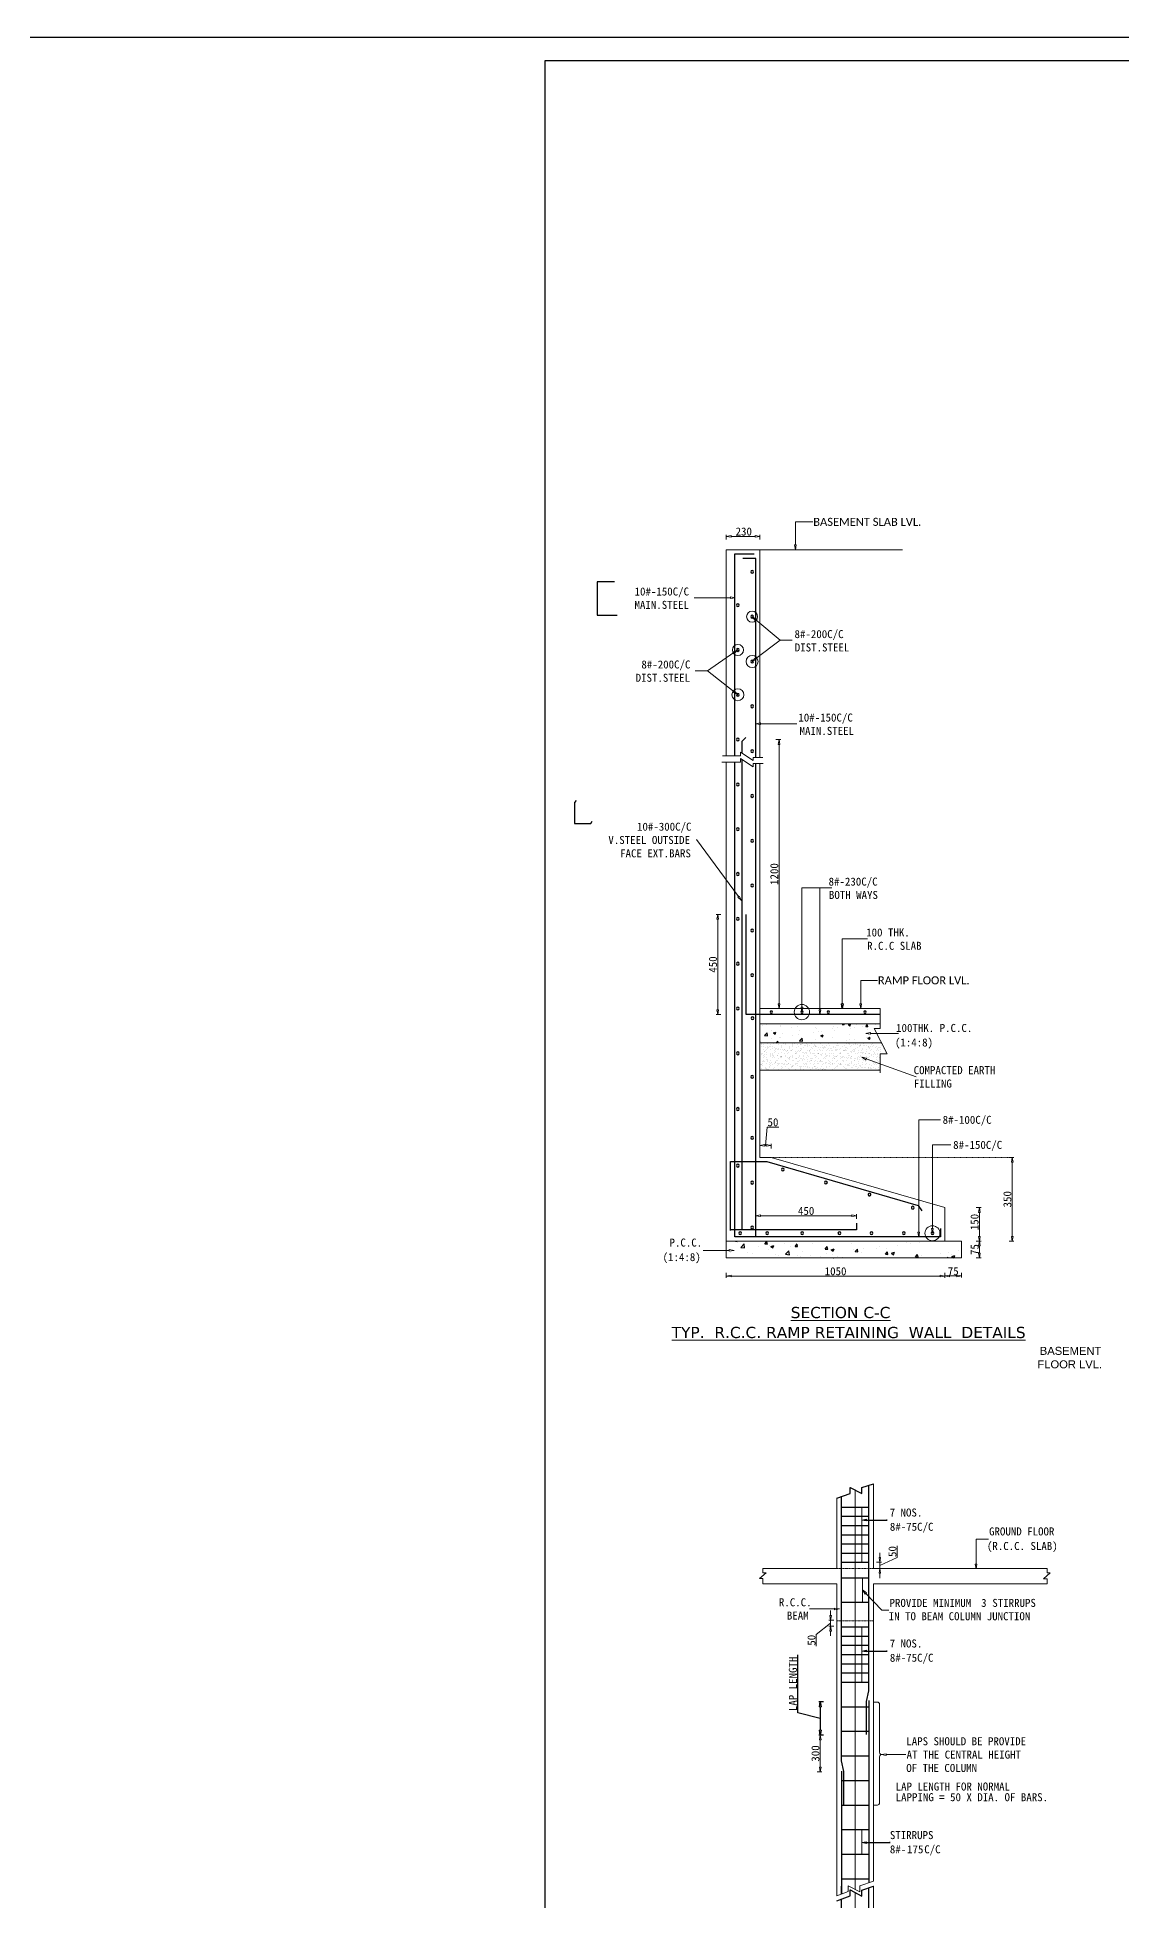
# Model space of a CAD drawing. Header units: millimetres. Extents: x 331487 to 517269, y 198509 to 399936.
# Drawn here: x 452617 to 486492, y 288659 to 346865 of the extents above; entities that cross this region are included whole.
import ezdxf

# ---------------------------------------------------------------- set-up
doc = ezdxf.new("R2010")
doc.units = ezdxf.units.MM
doc.header["$MEASUREMENT"] = 0
doc.linetypes.add('DOT2', pattern=[0.125, 0, -0.125])
doc.linetypes.add('HIDDEN', pattern=[0.375, 0.25, -0.125])
for name, color, linetype in [('COLUMN', 6, 'Continuous'), ('FOOTING', 5, 'Continuous'), ('HATCH', 251, 'Continuous'), ('STEEL', 6, 'Continuous')]:
    doc.layers.add(name, color=color, linetype=linetype)
for name, color, linetype, lineweight in [('DETAILS', 7, 'Continuous', 13), ('r.c.c', 229, 'Continuous', 13), ('STR. COLUMN', 2, 'Continuous', 13), ('STR. HATCH', 8, 'Continuous', 13), ('str.text', 65, 'Continuous', 13), ('STR.WALL', 47, 'Continuous', 13)]:
    doc.layers.add(name, color=color, linetype=linetype, lineweight=lineweight)
doc.styles.add('kartik', font='calibri.ttf')
doc.styles.add('style1', font='SimSun.ttf')
doc.styles.add('STYLE9', font='arial.ttf')
doc.styles.add('veradana', font='verdana.ttf')

# ---------------------------------------------------------------- blocks, each defined once
blk = doc.blocks.new('_ClosedBlank')
at = {"color": 0, "linetype": 'ByBlock', "lineweight": -2}
for p, q in [((-1, 0.17), (0, 0)), ((-1, 0.17), (-1, -0.17)), ((0, 0), (-1, -0.17))]:
    blk.add_line(p, q, dxfattribs=at)

msp = doc.modelspace()

# ---------------------------------------------------------------- linework, layer by layer
at = {"color": 0, "linetype": 'ByBlock', "lineweight": -2}
for p, q in [((477762, 316527), (477737, 316677)), ((477787, 316677), (477737, 316677)), ((477787, 316677), (477762, 316527))]:
    msp.add_line(p, q, dxfattribs=at)
at = {"layer": 'COLUMN'}
msp.add_line((331487, 346865), (517269, 346865), dxfattribs=at)
at = {"layer": 'DETAILS'}
for p, q in [((478742, 294865), (478860, 294865)), ((478930, 294795), (478930, 293295)), ((478930, 293155), (478930, 291718)), ((478860, 291648), (478742, 291648))]:
    msp.add_line(p, q, dxfattribs=at)
for centre, radius, start, end in [((478860, 294795), 69.8, 0, 90), ((479004, 293297), 74.4, 181.44726, 285.42866), ((479004, 293154), 74.4, 74.57134, 178.55274), ((478860, 291718), 69.8, 270, 360)]:
    msp.add_arc(centre, radius, start, end, dxfattribs=at)
at = {"layer": 'FOOTING', "linetype": 'ByBlock', "ltscale": 50}
for p, q in [((468480, 346143), (516468, 346143)), ((468480, 259671), (468480, 346143))]:
    msp.add_line(p, q, dxfattribs=at)
at = {"layer": 'HATCH', "linetype": 'Continuous'}
for p, q in [((475212, 315511), (475212, 315511)), ((475273, 316004), (475273, 316004)), ((475334, 315690), (475414, 315773)), ((475334, 315690), (475425, 315676)), ((475373, 315683), (475373, 315683)), ((475385, 316025), (475385, 316025)), ((475425, 315674), (475414, 315772)), ((475565, 315839), (475565, 315839)), ((475565, 315597), (475565, 315597)), ((475615, 315765), (475686, 315792)), ((475615, 315765), (475666, 315730)), ((475665, 315728), (475686, 315790)), ((475698, 315452), (475747, 315511)), ((475757, 315452), (475747, 315508)), ((475811, 315613), (475811, 315613)), ((475821, 315981), (475821, 315981)), ((475822, 315631), (475822, 315631)), ((475835, 316002), (475835, 316002)), ((475906, 315760), (475906, 315760)), ((476092, 316036), (476092, 316036)), ((476163, 315942), (476163, 315942)), ((476211, 315682), (476211, 315682)), ((476369, 315958), (476369, 315958)), ((476409, 315716), (476409, 315716)), ((476420, 315491), (476420, 315491)), ((476430, 315520), (476510, 315604)), ((476430, 315520), (476521, 315506)), ((476433, 315832), (476433, 315832)), ((476521, 315504), (476509, 315602)), ((476762, 316044), (476762, 316044)), ((476859, 315767), (476859, 315767)), ((476917, 315935), (476917, 315935)), ((476939, 315556), (476939, 315556)), ((476952, 315898), (476952, 315898)), ((477008, 315819), (477008, 315819)), ((477090, 315682), (477162, 315710)), ((477090, 315682), (477141, 315648)), ((477116, 315801), (477116, 315801)), ((477141, 315646), (477162, 315708)), ((477465, 315912), (477465, 315912)), ((477472, 315633), (477472, 315633)), ((477485, 315975), (477485, 315975)), ((477505, 315852), (477505, 315852)), ((477607, 315922), (477607, 315922)), ((477764, 316031), (477782, 316052)), ((477764, 316031), (477825, 316025)), ((477825, 316023), (477820, 316052)), ((477883, 315533), (477883, 315533)), ((477953, 316014), (478025, 316041)), ((477953, 316014), (478004, 315979)), ((477999, 315706), (477999, 315706)), ((477999, 315563), (477999, 315563)), ((478003, 315977), (478024, 316039)), ((478012, 316047), (478012, 316047)), ((478013, 315889), (478013, 315889)), ((478140, 315566), (478140, 315566)), ((478153, 315938), (478153, 315938)), ((478206, 316025), (478206, 316025)), ((478410, 315971), (478410, 315971)), ((478500, 315966), (478550, 316025)), ((478500, 315966), (478562, 315961)), ((478518, 315771), (478518, 315771)), ((478529, 315618), (478529, 315618)), ((478562, 315959), (478550, 316023)), ((478561, 315866), (478561, 315866)), ((478565, 315600), (478637, 315628)), ((478565, 315600), (478617, 315566)), ((478598, 315665), (478598, 315665)), ((478616, 315563), (478637, 315625)), ((478799, 316023), (478799, 316023)), ((475192, 315346), (475192, 315346)), ((475234, 315132), (475234, 315132)), ((475235, 315416), (475235, 315416)), ((475238, 315340), (475238, 315340)), ((475243, 315106), (475243, 315106)), ((475251, 315431), (475251, 315431)), ((475276, 315108), (475276, 315108)), ((475291, 314905), (475291, 314905)), ((475296, 315073), (475296, 315073)), ((475296, 314997), (475296, 314997)), ((475302, 315242), (475302, 315242)), ((475305, 315351), (475305, 315351)), ((475307, 315410), (475307, 315410)), ((475319, 315175), (475319, 315175)), ((475333, 315021), (475333, 315021)), ((475335, 315190), (475335, 315190)), ((475347, 315099), (475347, 315099)), ((475357, 315324), (475357, 315324)), ((475367, 315216), (475367, 315216)), ((475393, 315093), (475393, 315093)), ((475402, 314992), (475402, 314992)), ((475402, 314934), (475402, 314934)), ((475404, 315240), (475404, 315240)), ((475407, 315161), (475407, 315161)), ((475413, 315329), (475413, 315329)), ((475419, 314949), (475419, 314949)), ((475422, 315270), (475422, 315270)), ((475428, 315315), (475428, 315315)), ((475436, 314912), (475436, 314912)), ((475437, 315435), (475437, 315435)), ((475473, 315309), (475473, 315309)), ((475498, 315340), (475498, 315340)), ((475506, 315131), (475506, 315131)), ((475506, 315029), (475506, 315029)), ((475511, 315077), (475511, 315077)), ((475514, 315354), (475514, 315354)), ((475514, 314906), (475514, 314906)), ((475520, 315074), (475520, 315074)), ((475525, 315243), (475525, 315243)), ((475531, 315411), (475531, 315411)), ((475569, 314997), (475569, 314997)), ((475577, 315350), (475577, 315350)), ((475582, 315099), (475582, 315099)), ((475582, 315068), (475582, 315068)), ((475592, 315293), (475592, 315293)), ((475598, 315113), (475598, 315113)), ((475601, 315434), (475601, 315434)), ((475605, 315020), (475605, 315020)), ((475621, 315457), (475621, 315457)), ((475628, 315062), (475628, 315062)), ((475638, 314984), (475638, 314984)), ((475639, 315216), (475639, 315216)), ((475643, 315152), (475643, 315152)), ((475649, 315321), (475649, 315321)), ((475663, 315284), (475663, 315284)), ((475676, 315239), (475676, 315239)), ((475685, 315193), (475685, 315193)), ((475708, 314912), (475708, 314912)), ((475709, 315278), (475709, 315278)), ((475710, 315435), (475710, 315435)), ((475743, 314903), (475743, 314903)), ((475747, 315046), (475747, 315046)), ((475749, 315071), (475749, 315071)), ((475754, 315240), (475754, 315240)), ((475760, 315408), (475760, 315408)), ((475761, 315263), (475761, 315263)), ((475769, 314952), (475769, 314952)), ((475777, 315278), (475777, 315278)), ((475779, 315131), (475779, 315131)), ((475818, 315037), (475818, 315037)), ((475827, 315262), (475827, 315262)), ((475841, 314996), (475841, 314996)), ((475845, 315022), (475845, 315022)), ((475849, 315350), (475849, 315350)), ((475861, 315037), (475861, 315037)), ((475862, 314985), (475862, 314985)), ((475863, 315031), (475863, 315031)), ((475864, 315357), (475864, 315357)), ((475867, 315153), (475867, 315153)), ((475873, 315322), (475873, 315322)), ((475878, 315020), (475878, 315020)), ((475899, 315253), (475899, 315253)), ((475912, 315215), (475912, 315215)), ((475940, 315427), (475940, 315427)), ((475944, 315247), (475944, 315247)), ((475948, 315239), (475948, 315239)), ((475948, 315116), (475948, 315116)), ((475956, 315442), (475956, 315442)), ((475981, 314911), (475981, 314911)), ((475982, 315434), (475982, 315434)), ((475982, 315015), (475982, 315015)), ((475985, 315063), (475985, 315063)), ((475991, 315231), (475991, 315231)), ((475996, 315400), (475996, 315400)), ((476024, 315186), (476024, 315186)), ((476040, 315201), (476040, 315201)), ((476051, 315130), (476051, 315130)), ((476053, 315006), (476053, 315006)), ((476063, 315231), (476063, 315231)), ((476090, 314982), (476090, 314982)), ((476096, 315150), (476096, 315150)), ((476099, 315000), (476099, 315000)), ((476102, 315319), (476102, 315319)), ((476108, 314945), (476108, 314945)), ((476113, 314996), (476113, 314996)), ((476122, 315349), (476122, 315349)), ((476124, 314960), (476124, 314960)), ((476127, 315281), (476127, 315281)), ((476134, 315222), (476134, 315222)), ((476144, 315447), (476144, 315447)), ((476150, 315019), (476150, 315019)), ((476180, 315216), (476180, 315216)), ((476184, 315215), (476184, 315215)), ((476203, 315350), (476203, 315350)), ((476203, 314895), (476203, 314895)), ((476209, 315064), (476209, 315064)), ((476211, 315040), (476211, 315040)), ((476214, 315232), (476214, 315232)), ((476215, 315438), (476215, 315438)), ((476218, 314984), (476218, 314984)), ((476219, 315365), (476219, 315365)), ((476220, 315401), (476220, 315401)), ((476221, 315238), (476221, 315238)), ((476253, 314911), (476253, 314911)), ((476255, 315434), (476255, 315434)), ((476260, 315432), (476260, 315432)), ((476287, 315109), (476287, 315109)), ((476289, 314975), (476289, 314975)), ((476298, 315200), (476298, 315200)), ((476303, 315124), (476303, 315124)), ((476306, 315445), (476306, 315445)), ((476324, 315130), (476324, 315130)), ((476327, 314973), (476327, 314973)), ((476332, 315142), (476332, 315142)), ((476334, 314969), (476334, 314969)), ((476338, 315311), (476338, 315311)), ((476370, 315191), (476370, 315191)), ((476379, 315416), (476379, 315416)), ((476386, 314995), (476386, 314995)), ((476390, 315204), (476390, 315204)), ((476394, 315349), (476394, 315349)), ((476415, 315185), (476415, 315185)), ((476423, 315019), (476423, 315019)), ((476438, 315061), (476438, 315061)), ((476443, 315230), (476443, 315230)), ((476449, 315398), (476449, 315398)), ((476450, 315407), (476450, 315407)), ((476453, 314953), (476453, 314953)), ((476456, 315214), (476456, 315214)), ((476466, 315274), (476466, 315274)), ((476474, 314963), (476474, 314963)), ((476482, 315288), (476482, 315288)), ((476493, 315238), (476493, 315238)), ((476496, 315401), (476496, 315401)), ((476524, 314944), (476524, 314944)), ((476525, 314910), (476525, 314910)), ((476527, 315433), (476527, 315433)), ((476534, 315169), (476534, 315169)), ((476550, 315032), (476550, 315032)), ((476551, 314974), (476551, 314974)), ((476556, 315143), (476556, 315143)), ((476562, 315312), (476562, 315312)), ((476566, 315047), (476566, 315047)), ((476569, 315368), (476569, 315368)), ((476570, 314938), (476570, 314938)), ((476596, 315129), (476596, 315129)), ((476605, 315160), (476605, 315160)), ((476614, 315385), (476614, 315385)), ((476645, 315438), (476645, 315438)), ((476650, 315154), (476650, 315154)), ((476653, 315127), (476653, 315127)), ((476658, 314995), (476658, 314995)), ((476667, 315348), (476667, 315348)), ((476674, 315053), (476674, 315053)), ((476680, 315221), (476680, 315221)), ((476685, 315390), (476685, 315390)), ((476686, 315376), (476686, 315376)), ((476689, 314922), (476689, 314922)), ((476695, 315018), (476695, 315018)), ((476729, 315214), (476729, 315214)), ((476729, 315197), (476729, 315197)), ((476731, 315370), (476731, 315370)), ((476745, 315212), (476745, 315212)), ((476760, 314913), (476760, 314913)), ((476766, 315237), (476766, 315237)), ((476769, 315138), (476769, 315138)), ((476779, 314972), (476779, 314972)), ((476785, 315140), (476785, 315140)), ((476790, 315309), (476790, 315309)), ((476798, 314910), (476798, 314910)), ((476799, 315433), (476799, 315433)), ((476805, 314907), (476805, 314907)), ((476813, 314956), (476813, 314956)), ((476829, 314970), (476829, 314970)), ((476832, 315291), (476832, 315291)), ((476840, 315129), (476840, 315129)), ((476850, 315354), (476850, 315354)), ((476868, 315129), (476868, 315129)), ((476886, 315123), (476886, 315123)), ((476898, 315054), (476898, 315054)), ((476903, 315222), (476903, 315222)), ((476908, 315361), (476908, 315361)), ((476909, 315391), (476909, 315391)), ((476916, 315050), (476916, 315050)), ((476921, 315345), (476921, 315345)), ((476924, 315376), (476924, 315376)), ((476931, 314994), (476931, 314994)), ((476939, 315348), (476939, 315348)), ((476967, 315339), (476967, 315339)), ((476967, 315018), (476967, 315018)), ((476992, 315120), (476992, 315120)), ((477001, 315213), (477001, 315213)), ((477005, 315107), (477005, 315107)), ((477008, 315135), (477008, 315135)), ((477016, 314963), (477016, 314963)), ((477021, 315132), (477021, 315132)), ((477027, 315300), (477027, 315300)), ((477038, 315237), (477038, 315237)), ((477070, 314909), (477070, 314909)), ((477072, 315432), (477072, 315432)), ((477076, 315098), (477076, 315098)), ((477085, 315323), (477085, 315323)), ((477095, 315215), (477095, 315215)), ((477121, 315092), (477121, 315092)), ((477127, 315051), (477127, 315051)), ((477132, 315219), (477132, 315219)), ((477138, 315388), (477138, 315388)), ((477141, 315128), (477141, 315128)), ((477157, 315314), (477157, 315314)), ((477171, 315284), (477171, 315284)), ((477179, 314973), (477179, 314973)), ((477187, 315299), (477187, 315299)), ((477202, 315308), (477202, 315308)), ((477203, 314994), (477203, 314994)), ((477211, 315347), (477211, 315347)), ((477239, 314964), (477239, 314964)), ((477240, 315076), (477240, 315076)), ((477240, 315017), (477240, 315017)), ((477245, 315133), (477245, 315133)), ((477251, 315301), (477251, 315301)), ((477255, 315043), (477255, 315043)), ((477271, 315058), (477271, 315058)), ((477274, 315213), (477274, 315213)), ((477275, 315379), (477275, 315379)), ((477310, 315236), (477310, 315236)), ((477311, 315067), (477311, 315067)), ((477321, 315292), (477321, 315292)), ((477343, 314909), (477343, 314909)), ((477344, 315432), (477344, 315432)), ((477351, 315449), (477351, 315449)), ((477357, 315061), (477357, 315061)), ((477358, 315138), (477358, 315138)), ((477363, 315042), (477363, 315042)), ((477368, 315211), (477368, 315211)), ((477374, 315379), (477374, 315379)), ((477392, 315283), (477392, 315283)), ((477400, 315460), (477400, 315460)), ((477413, 315128), (477413, 315128)), ((477434, 315207), (477434, 315207)), ((477437, 315277), (477437, 315277)), ((477442, 314897), (477442, 314897)), ((477450, 315222), (477450, 315222)), ((477468, 314961), (477468, 314961)), ((477474, 315130), (477474, 315130)), ((477475, 314993), (477475, 314993)), ((477476, 315045), (477476, 315045)), ((477479, 315298), (477479, 315298)), ((477484, 315347), (477484, 315347)), ((477512, 315017), (477512, 315017)), ((477518, 314966), (477518, 314966)), ((477534, 314981), (477534, 314981)), ((477537, 315302), (477537, 315302)), ((477546, 315212), (477546, 315212)), ((477547, 315036), (477547, 315036)), ((477556, 315261), (477556, 315261)), ((477583, 315236), (477583, 315236)), ((477587, 315043), (477587, 315043)), ((477592, 315212), (477592, 315212)), ((477592, 315030), (477592, 315030)), ((477598, 315380), (477598, 315380)), ((477614, 315372), (477614, 315372)), ((477615, 314908), (477615, 314908)), ((477617, 315431), (477617, 315431)), ((477621, 315061), (477621, 315061)), ((477627, 315252), (477627, 315252)), ((477630, 315387), (477630, 315387)), ((477673, 315246), (477673, 315246)), ((477686, 315127), (477686, 315127)), ((477697, 315131), (477697, 315131)), ((477705, 314953), (477705, 314953)), ((477710, 315121), (477710, 315121)), ((477711, 315014), (477711, 315014)), ((477713, 315146), (477713, 315146)), ((477716, 315290), (477716, 315290)), ((477748, 314993), (477748, 314993)), ((477756, 315346), (477756, 315346)), ((477782, 315005), (477782, 315005)), ((477785, 315016), (477785, 315016)), ((477792, 315230), (477792, 315230)), ((477797, 314904), (477797, 314904)), ((477800, 315225), (477800, 315225)), ((477816, 315040), (477816, 315040)), ((477818, 315212), (477818, 315212)), ((477821, 315209), (477821, 315209)), ((477827, 315377), (477827, 315377)), ((477828, 314999), (477828, 314999)), ((477855, 315235), (477855, 315235)), ((477863, 315221), (477863, 315221)), ((477872, 315446), (477872, 315446)), ((477877, 315295), (477877, 315295)), ((477884, 314984), (477884, 314984)), ((477887, 314908), (477887, 314908)), ((477889, 315431), (477889, 315431)), ((477893, 315310), (477893, 315310)), ((477908, 315215), (477908, 315215)), ((477928, 314954), (477928, 314954)), ((477934, 315122), (477934, 315122)), ((477939, 315291), (477939, 315291)), ((477944, 315437), (477944, 315437)), ((477947, 314983), (477947, 314983)), ((477958, 315127), (477958, 315127)), ((477960, 315054), (477960, 315054)), ((477976, 315069), (477976, 315069)), ((477980, 315390), (477980, 315390)), ((477989, 315431), (477989, 315431)), ((478018, 314974), (478018, 314974)), ((478020, 314992), (478020, 314992)), ((478027, 315199), (478027, 315199)), ((478029, 315346), (478029, 315346)), ((478052, 315032), (478052, 315032)), ((478057, 315200), (478057, 315200)), ((478057, 315016), (478057, 315016)), ((478063, 315369), (478063, 315369)), ((478063, 315149), (478063, 315149)), ((478063, 314968), (478063, 314968)), ((478091, 315211), (478091, 315211)), ((478098, 315190), (478098, 315190)), ((478108, 315415), (478108, 315415)), ((478128, 315235), (478128, 315235)), ((478139, 315218), (478139, 315218)), ((478144, 315184), (478144, 315184)), ((478147, 314907), (478147, 314907)), ((478156, 315233), (478156, 315233)), ((478157, 314951), (478157, 314951)), ((478160, 314907), (478160, 314907)), ((478161, 315430), (478161, 315430)), ((478163, 315119), (478163, 315119)), ((478168, 315288), (478168, 315288)), ((478179, 315406), (478179, 315406)), ((478182, 314952), (478182, 314952)), ((478223, 314977), (478223, 314977)), ((478225, 315400), (478225, 315400)), ((478230, 315126), (478230, 315126)), ((478239, 314992), (478239, 314992)), ((478243, 315313), (478243, 315313)), ((478253, 314943), (478253, 314943)), ((478263, 315168), (478263, 315168)), ((478276, 315033), (478276, 315033)), ((478281, 315201), (478281, 315201)), ((478287, 315370), (478287, 315370)), ((478293, 314992), (478293, 314992)), ((478299, 314937), (478299, 314937)), ((478301, 315345), (478301, 315345)), ((478319, 315383), (478319, 315383)), ((478326, 315072), (478326, 315072)), ((478329, 315015), (478329, 315015)), ((478334, 315159), (478334, 315159)), ((478335, 315397), (478335, 315397)), ((478343, 315384), (478343, 315384)), ((478363, 315211), (478363, 315211)), ((478379, 315153), (478379, 315153)), ((478394, 314942), (478394, 314942)), ((478399, 315111), (478399, 315111)), ((478400, 315234), (478400, 315234)), ((478402, 315141), (478402, 315141)), ((478405, 315279), (478405, 315279)), ((478410, 315448), (478410, 315448)), ((478414, 315375), (478414, 315375)), ((478417, 314921), (478417, 314921)), ((478419, 315156), (478419, 315156)), ((478432, 314907), (478432, 314907)), ((478434, 315430), (478434, 315430)), ((478460, 315369), (478460, 315369)), ((478486, 314900), (478486, 314900)), ((478489, 314912), (478489, 314912)), ((478498, 315137), (478498, 315137)), ((478502, 314915), (478502, 314915)), ((478503, 315126), (478503, 315126)), ((478505, 315030), (478505, 315030)), ((478506, 315236), (478506, 315236)), ((478510, 315198), (478510, 315198)), ((478516, 315367), (478516, 315367)), ((478534, 314906), (478534, 314906)), ((478565, 314991), (478565, 314991)), ((478569, 315128), (478569, 315128)), ((478573, 315345), (478573, 315345)), ((478579, 315353), (478579, 315353)), ((478582, 315306), (478582, 315306)), ((478589, 314995), (478589, 314995)), ((478598, 315321), (478598, 315321)), ((478602, 315015), (478602, 315015)), ((478615, 315122), (478615, 315122)), ((478617, 314943), (478617, 314943)), ((478623, 315112), (478623, 315112)), ((478628, 315281), (478628, 315281)), ((478634, 315449), (478634, 315449)), ((478636, 315210), (478636, 315210)), ((478650, 315344), (478650, 315344)), ((478665, 315065), (478665, 315065)), ((478672, 315234), (478672, 315234)), ((478681, 315079), (478681, 315079)), ((478685, 315400), (478685, 315400)), ((478695, 315338), (478695, 315338)), ((478705, 314906), (478705, 314906)), ((478706, 315429), (478706, 315429)), ((478734, 315106), (478734, 315106)), ((478741, 315021), (478741, 315021)), ((478746, 315190), (478746, 315190)), ((478752, 315359), (478752, 315359)), ((478769, 315159), (478769, 315159)), ((478775, 315125), (478775, 315125)), ((478805, 315097), (478805, 315097)), ((478814, 315322), (478814, 315322)), ((478837, 314991), (478837, 314991)), ((478845, 315229), (478845, 315229)), ((478846, 315344), (478846, 315344)), ((478846, 314940), (478846, 314940)), ((478850, 315091), (478850, 315091)), ((478852, 315109), (478852, 315109)), ((478852, 314918), (478852, 314918)), ((478857, 315278), (478857, 315278)), ((478861, 315244), (478861, 315244)), ((478863, 315446), (478863, 315446)), ((478874, 315014), (478874, 315014)), ((478885, 315313), (478885, 315313)), ((478908, 315210), (478908, 315210)), ((478928, 314988), (478928, 314988)), ((478931, 315307), (478931, 315307)), ((478944, 315003), (478944, 315003)), ((478945, 315233), (478945, 315233)), ((478948, 315324), (478948, 315324)), ((478970, 315191), (478970, 315191)), ((478976, 315360), (478976, 315360)), ((478979, 315429), (478979, 315429)), ((479024, 315393), (479024, 315393)), ((479048, 315125), (479048, 315125)), ((479050, 315291), (479050, 315291)), ((479108, 315152), (479108, 315152)), ((479124, 315167), (479124, 315167)), ((475195, 314893), (475195, 314893)), ((475223, 314770), (475223, 314770)), ((475225, 314778), (475225, 314778)), ((475231, 314661), (475231, 314661)), ((475239, 314785), (475239, 314785)), ((475262, 314802), (475262, 314802)), ((475266, 314883), (475266, 314883)), ((475285, 314736), (475285, 314736)), ((475312, 314877), (475312, 314877)), ((475326, 314864), (475326, 314864)), ((475350, 314646), (475350, 314646)), ((475365, 314693), (475365, 314693)), ((475390, 314655), (475390, 314655)), ((475396, 314824), (475396, 314824)), ((475410, 314623), (475410, 314623)), ((475421, 314636), (475421, 314636)), ((475431, 314862), (475431, 314862)), ((475467, 314630), (475467, 314630)), ((475486, 314693), (475486, 314693)), ((475498, 314778), (475498, 314778)), ((475502, 314852), (475502, 314852)), ((475502, 314708), (475502, 314708)), ((475509, 314737), (475509, 314737)), ((475535, 314801), (475535, 314801)), ((475547, 314846), (475547, 314846)), ((475586, 314615), (475586, 314615)), ((475589, 314788), (475589, 314788)), ((475627, 314647), (475627, 314647)), ((475632, 314815), (475632, 314815)), ((475637, 314693), (475637, 314693)), ((475657, 314605), (475657, 314605)), ((475665, 314857), (475665, 314857)), ((475666, 314831), (475666, 314831)), ((475681, 314872), (475681, 314872)), ((475737, 314821), (475737, 314821)), ((475738, 314734), (475738, 314734)), ((475749, 314616), (475749, 314616)), ((475765, 314631), (475765, 314631)), ((475770, 314777), (475770, 314777)), ((475783, 314815), (475783, 314815)), ((475807, 314801), (475807, 314801)), ((475851, 314648), (475851, 314648)), ((475852, 314711), (475852, 314711)), ((475856, 314816), (475856, 314816)), ((475902, 314800), (475902, 314800)), ((475910, 314692), (475910, 314692)), ((475928, 314781), (475928, 314781)), ((475944, 314795), (475944, 314795)), ((475973, 314790), (475973, 314790)), ((475974, 314726), (475974, 314726)), ((475980, 314894), (475980, 314894)), ((476018, 314784), (476018, 314784)), ((476031, 314875), (476031, 314875)), ((476043, 314777), (476043, 314777)), ((476079, 314645), (476079, 314645)), ((476080, 314800), (476080, 314800)), ((476085, 314813), (476085, 314813)), ((476115, 314634), (476115, 314634)), ((476137, 314769), (476137, 314769)), ((476182, 314692), (476182, 314692)), ((476191, 314704), (476191, 314704)), ((476198, 314727), (476198, 314727)), ((476207, 314719), (476207, 314719)), ((476208, 314759), (476208, 314759)), ((476254, 314753), (476254, 314753)), ((476294, 314798), (476294, 314798)), ((476315, 314776), (476315, 314776)), ((476316, 314636), (476316, 314636)), ((476321, 314805), (476321, 314805)), ((476352, 314800), (476352, 314800)), ((476371, 314868), (476371, 314868)), ((476373, 314738), (476373, 314738)), ((476387, 314883), (476387, 314883)), ((476427, 314724), (476427, 314724)), ((476432, 314892), (476432, 314892)), ((476444, 314728), (476444, 314728)), ((476454, 314627), (476454, 314627)), ((476455, 314691), (476455, 314691)), ((476470, 314642), (476470, 314642)), ((476489, 314722), (476489, 314722)), ((476539, 314637), (476539, 314637)), ((476545, 314806), (476545, 314806)), ((476557, 314722), (476557, 314722)), ((476587, 314776), (476587, 314776)), ((476608, 314707), (476608, 314707)), ((476624, 314799), (476624, 314799)), ((476633, 314791), (476633, 314791)), ((476650, 314806), (476650, 314806)), ((476663, 314715), (476663, 314715)), ((476668, 314884), (476668, 314884)), ((476679, 314697), (476679, 314697)), ((476725, 314691), (476725, 314691)), ((476727, 314691), (476727, 314691)), ((476737, 314886), (476737, 314886)), ((476768, 314634), (476768, 314634)), ((476774, 314803), (476774, 314803)), ((476820, 314645), (476820, 314645)), ((476843, 314676), (476843, 314676)), ((476860, 314775), (476860, 314775)), ((476887, 314716), (476887, 314716)), ((476892, 314885), (476892, 314885)), ((476896, 314715), (476896, 314715)), ((476897, 314799), (476897, 314799)), ((476913, 314729), (476913, 314729)), ((476915, 314666), (476915, 314666)), ((476924, 314891), (476924, 314891)), ((476960, 314660), (476960, 314660)), ((476995, 314882), (476995, 314882)), ((476999, 314690), (476999, 314690)), ((477000, 314809), (477000, 314809)), ((477005, 314626), (477005, 314626)), ((477010, 314795), (477010, 314795)), ((477041, 314876), (477041, 314876)), ((477076, 314879), (477076, 314879)), ((477079, 314645), (477079, 314645)), ((477092, 314894), (477092, 314894)), ((477116, 314714), (477116, 314714)), ((477121, 314882), (477121, 314882)), ((477132, 314775), (477132, 314775)), ((477150, 314635), (477150, 314635)), ((477159, 314638), (477159, 314638)), ((477160, 314860), (477160, 314860)), ((477169, 314798), (477169, 314798)), ((477175, 314653), (477175, 314653)), ((477196, 314629), (477196, 314629)), ((477228, 314627), (477228, 314627)), ((477231, 314851), (477231, 314851)), ((477234, 314796), (477234, 314796)), ((477263, 314732), (477263, 314732)), ((477272, 314690), (477272, 314690)), ((477276, 314845), (477276, 314845)), ((477314, 314614), (477314, 314614)), ((477339, 314802), (477339, 314802)), ((477352, 314705), (477352, 314705)), ((477355, 314817), (477355, 314817)), ((477357, 314874), (477357, 314874)), ((477385, 314604), (477385, 314604)), ((477395, 314829), (477395, 314829)), ((477405, 314774), (477405, 314774)), ((477442, 314798), (477442, 314798)), ((477457, 314624), (477457, 314624)), ((477463, 314793), (477463, 314793)), ((477466, 314820), (477466, 314820)), ((477512, 314814), (477512, 314814)), ((477526, 314656), (477526, 314656)), ((477544, 314689), (477544, 314689)), ((477576, 314706), (477576, 314706)), ((477581, 314875), (477581, 314875)), ((477602, 314725), (477602, 314725)), ((477618, 314740), (477618, 314740)), ((477630, 314798), (477630, 314798)), ((477677, 314774), (477677, 314774)), ((477694, 314616), (477694, 314616)), ((477699, 314784), (477699, 314784)), ((477702, 314789), (477702, 314789)), ((477705, 314820), (477705, 314820)), ((477714, 314797), (477714, 314797)), ((477747, 314783), (477747, 314783)), ((477781, 314890), (477781, 314890)), ((477805, 314703), (477805, 314703)), ((477810, 314872), (477810, 314872)), ((477817, 314689), (477817, 314689)), ((477865, 314649), (477865, 314649)), ((477866, 314767), (477866, 314767)), ((477881, 314663), (477881, 314663)), ((477917, 314617), (477917, 314617)), ((477923, 314785), (477923, 314785)), ((477937, 314758), (477937, 314758)), ((477949, 314773), (477949, 314773)), ((477968, 314743), (477968, 314743)), ((477983, 314752), (477983, 314752)), ((477986, 314797), (477986, 314797)), ((478041, 314695), (478041, 314695)), ((478044, 314813), (478044, 314813)), ((478046, 314863), (478046, 314863)), ((478060, 314828), (478060, 314828)), ((478089, 314688), (478089, 314688)), ((478101, 314736), (478101, 314736)), ((478146, 314614), (478146, 314614)), ((478152, 314782), (478152, 314782)), ((478172, 314727), (478172, 314727)), ((478218, 314721), (478218, 314721)), ((478222, 314773), (478222, 314773)), ((478231, 314666), (478231, 314666)), ((478259, 314796), (478259, 314796)), ((478265, 314696), (478265, 314696)), ((478270, 314864), (478270, 314864)), ((478307, 314736), (478307, 314736)), ((478323, 314751), (478323, 314751)), ((478337, 314705), (478337, 314705)), ((478361, 314688), (478361, 314688)), ((478383, 314605), (478383, 314605)), ((478388, 314774), (478388, 314774)), ((478408, 314696), (478408, 314696)), ((478410, 314831), (478410, 314831)), ((478453, 314690), (478453, 314690)), ((478494, 314772), (478494, 314772)), ((478494, 314693), (478494, 314693)), ((478499, 314861), (478499, 314861)), ((478531, 314796), (478531, 314796)), ((478570, 314659), (478570, 314659)), ((478572, 314674), (478572, 314674)), ((478586, 314674), (478586, 314674)), ((478606, 314606), (478606, 314606)), ((478612, 314775), (478612, 314775)), ((478634, 314687), (478634, 314687)), ((478643, 314665), (478643, 314665)), ((478653, 314890), (478653, 314890)), ((478673, 314754), (478673, 314754)), ((478689, 314659), (478689, 314659)), ((478724, 314881), (478724, 314881)), ((478730, 314684), (478730, 314684)), ((478735, 314853), (478735, 314853)), ((478749, 314824), (478749, 314824)), ((478765, 314838), (478765, 314838)), ((478767, 314772), (478767, 314772)), ((478770, 314875), (478770, 314875)), ((478804, 314795), (478804, 314795)), ((478808, 314643), (478808, 314643)), ((478835, 314603), (478835, 314603)), ((478841, 314772), (478841, 314772)), ((478879, 314634), (478879, 314634)), ((478888, 314859), (478888, 314859)), ((478906, 314687), (478906, 314687)), ((478924, 314628), (478924, 314628)), ((478936, 314677), (478936, 314677))]:
    msp.add_line(p, q, dxfattribs=at)
at = {"layer": 'HATCH', "linetype": 'Continuous', "lineweight": -3}
for p, q in [((474147, 309259), (474147, 309259)), ((474428, 309260), (474483, 309255)), ((474483, 309255), (474482, 309260)), ((474592, 309068), (474694, 309174)), ((474709, 309049), (474694, 309174)), ((475147, 309081), (475147, 309081)), ((475346, 309180), (475409, 309255)), ((475346, 309180), (475425, 309173)), ((475425, 309172), (475410, 309255)), ((475476, 309125), (475476, 309125)), ((475529, 309093), (475621, 309128)), ((475529, 309093), (475594, 309049)), ((475595, 309049), (475621, 309128)), ((475973, 309190), (475973, 309190)), ((476150, 309097), (476150, 309097)), ((476288, 309097), (476351, 309173)), ((476288, 309097), (476366, 309091)), ((476366, 309090), (476351, 309172)), ((476824, 309189), (476824, 309189)), ((477229, 309015), (477292, 309090)), ((477308, 309008), (477292, 309090)), ((478060, 309202), (478060, 309202)), ((478936, 309108), (478936, 309108)), ((479489, 309111), (479489, 309111)), ((479765, 309217), (479765, 309217)), ((479905, 309177), (479905, 309177)), ((480171, 309210), (480171, 309210)), ((474266, 308912), (474266, 308912)), ((474318, 308972), (474318, 308972)), ((474542, 308735), (474542, 308735)), ((474592, 309068), (474709, 309049)), ((474805, 308915), (474805, 308915)), ((474966, 308882), (474966, 308882)), ((475468, 308999), (475468, 308999)), ((475667, 308853), (475667, 308853)), ((475764, 308808), (475764, 308808)), ((475993, 308850), (476095, 308957)), ((475993, 308850), (476110, 308832)), ((476110, 308832), (476095, 308956)), ((476368, 308823), (476368, 308823)), ((476456, 308782), (476456, 308782)), ((476529, 308939), (476529, 308939)), ((476785, 308825), (476785, 308825)), ((476808, 308752), (476808, 308752)), ((477068, 308793), (477068, 308793)), ((477229, 309015), (477307, 309008)), ((477282, 308890), (477282, 308890)), ((477295, 309071), (477295, 309071)), ((477415, 308988), (477507, 309023)), ((477415, 308988), (477481, 308944)), ((477471, 308836), (477471, 308836)), ((477481, 308944), (477507, 309023)), ((477491, 308735), (477496, 308740)), ((477496, 308735), (477496, 308739)), ((477609, 308783), (477609, 308783)), ((477769, 308764), (477769, 308764)), ((478111, 308999), (478111, 308999)), ((478153, 308935), (478153, 308935)), ((478170, 308933), (478234, 309008)), ((478170, 308933), (478249, 308926)), ((478249, 308925), (478234, 309008)), ((478375, 308914), (478375, 308914)), ((478439, 309043), (478439, 309043)), ((478826, 309027), (478826, 309027)), ((479112, 308850), (479175, 308926)), ((479112, 308850), (479190, 308843)), ((479140, 309045), (479140, 309045)), ((479190, 308843), (479175, 308925)), ((479302, 308883), (479394, 308918)), ((479302, 308883), (479367, 308839)), ((479367, 308838), (479394, 308918)), ((479749, 308743), (479749, 308743)), ((480053, 308768), (480116, 308843)), ((480053, 308768), (480132, 308761)), ((480132, 308761), (480117, 308843)), ((480155, 308773), (480155, 308773)), ((480246, 308808), (480246, 308808)), ((480829, 308865), (480829, 308865)), ((481036, 308735), (481058, 308761)), ((481063, 308735), (481058, 308761)), ((481075, 308917), (481075, 308917)), ((481172, 308849), (481172, 308849)), ((481188, 308778), (481280, 308813)), ((481188, 308778), (481251, 308735)), ((481254, 308735), (481280, 308813)), ((481403, 308961), (481403, 308961))]:
    msp.add_line(p, q, dxfattribs=at)
at = {"layer": 'r.c.c'}
for p, q in [((474140, 324416), (474140, 330857)), ((474140, 330857), (475190, 330857)), ((475190, 324373), (475190, 330857)), ((474003, 324227), (474586, 324227)), ((474017, 324416), (474586, 324416)), ((474140, 309260), (474140, 324227)), ((474586, 324416), (474586, 324530)), ((474586, 324530), (474978, 324270)), ((474586, 324227), (474586, 324341)), ((474586, 324341), (474978, 324081)), ((474978, 324270), (474978, 324373)), ((474978, 324373), (475281, 324373)), ((474978, 324081), (474978, 324184)), ((474978, 324184), (475288, 324184)), ((475189, 311879), (475190, 324184)), ((475190, 316527), (477518, 316527)), ((475190, 316527), (478944, 316527)), ((478944, 316527), (478944, 315905)), ((475190, 316052), (478944, 316052)), ((478944, 315905), (478764, 315905)), ((478764, 315905), (479166, 315116)), ((475190, 315452), (478994, 315452)), ((479166, 315116), (478948, 315116)), ((478948, 315116), (478948, 314520)), ((475190, 314602), (478944, 314602)), ((475539, 311879), (475189, 311879)), ((480965, 310310), (475539, 311879)), ((480965, 309260), (480965, 310310)), ((481490, 309260), (474140, 309260)), ((474140, 309260), (474140, 308735)), ((481490, 309260), (474403, 309260)), ((481490, 308735), (481490, 309260)), ((474140, 308735), (481490, 308735))]:
    msp.add_line(p, q, dxfattribs=at)
at = {"layer": 'STEEL'}
for p, q in [((474403, 324416), (474403, 330726)), ((474403, 330726), (475007, 330726)), ((475059, 330579), (474656, 330579)), ((475059, 324373), (475059, 330579)), ((470645, 329858), (470109, 329858)), ((470109, 329858), (470109, 328813)), ((470109, 328813), (470729, 328813)), ((474746, 324991), (474622, 324869)), ((474622, 324869), (474622, 324507)), ((474403, 319744), (474403, 324227)), ((474622, 324318), (474622, 309610)), ((475059, 322097), (475059, 324184)), ((474403, 322140), (474403, 323159)), ((475059, 320919), (475059, 323116)), ((469446, 323028), (469397, 322967)), ((469397, 322967), (469397, 322309)), ((469397, 322309), (469910, 322309)), ((469910, 322309), (469947, 322382)), ((474403, 309391), (474403, 321951)), ((474403, 319744), (474403, 321951)), ((475059, 309391), (475059, 321908)), ((475059, 309610), (475059, 321908)), ((474757, 316339), (474757, 319465)), ((478944, 316339), (474757, 316339)), ((474272, 309596), (474270, 311748)), ((474270, 311748), (475405, 311748)), ((475405, 311748), (480134, 310375)), ((480134, 310375), (480243, 310212)), ((478209, 309822), (478209, 309610)), ((478209, 309610), (474272, 309610)), ((480834, 309391), (474403, 309391)), ((480834, 309654), (480834, 309391)), ((478592, 295212), (478592, 301634)), ((477739, 293026), (477739, 301285)), ((477739, 300956), (478592, 300956)), ((477739, 300669), (478592, 300669)), ((477739, 300381), (478592, 300381)), ((477739, 300093), (478592, 300093)), ((477739, 299805), (478592, 299805)), ((477739, 299517), (478592, 299517)), ((477739, 299229), (478592, 299229)), ((477739, 298749), (478592, 298749)), ((477739, 297982), (478592, 297982)), ((477739, 297214), (478592, 297214)), ((477739, 296926), (478592, 296926)), ((477739, 296638), (478592, 296638)), ((477739, 296350), (478592, 296350)), ((477739, 296062), (478592, 296062)), ((477739, 295774), (478592, 295774)), ((477739, 295486), (478592, 295486)), ((478516, 294881), (478592, 295212)), ((477739, 294719), (478592, 294719)), ((478516, 293855), (478516, 294881)), ((478592, 294910), (478592, 289218)), ((477739, 293951), (478592, 293951)), ((477739, 293183), (478592, 293183)), ((477816, 292695), (477739, 293026)), ((477739, 292703), (477739, 288870)), ((477739, 292416), (478592, 292416)), ((477816, 291668), (477816, 292695)), ((477739, 291648), (478592, 291648)), ((477739, 290880), (478592, 290880)), ((477739, 290112), (478592, 290112)), ((477739, 289345), (478592, 289345)), ((477739, 288870), (477739, 289112)), ((477739, 280535), (477739, 288713)), ((478592, 282721), (478592, 289062))]:
    msp.add_line(p, q, dxfattribs=at)
for centre, radius, start, end in [((474947, 330167), 43.7, 0, 180), ((474947, 330167), 43.7, 180, 0), ((474503, 329128), 43.7, 0, 180), ((474503, 329128), 43.7, 180, 0), ((474947, 328767), 43.7, 0, 180), ((474947, 328767), 43.7, 180, 0), ((474503, 327728), 43.7, 0, 180), ((474503, 327728), 43.7, 180, 0), ((474947, 327367), 43.7, 0, 180), ((474947, 327367), 43.7, 180, 0), ((474503, 326328), 43.7, 0, 180), ((474503, 326328), 43.7, 180, 0), ((474947, 325967), 43.7, 0, 180), ((474947, 325967), 43.7, 180, 0), ((474503, 324928), 43.7, 0, 180), ((474503, 324928), 43.7, 180, 0), ((474947, 324567), 43.7, 0, 180), ((474947, 324567), 43.7, 180, 0), ((474503, 323528), 43.7, 0, 180), ((474503, 323528), 43.7, 180, 0), ((474947, 323167), 43.7, 0, 180), ((474947, 323167), 43.7, 180, 0), ((474503, 322128), 43.7, 0, 180), ((474503, 322128), 43.7, 180, 0), ((474947, 321767), 43.7, 0, 180), ((474947, 321767), 43.7, 180, 0), ((474503, 320728), 43.7, 0, 180), ((474503, 320728), 43.7, 180, 0), ((474947, 320367), 43.7, 0, 180), ((474947, 320367), 43.7, 180, 0), ((474503, 319328), 43.7, 0, 180), ((474503, 319328), 43.7, 180, 0), ((474947, 318967), 43.7, 0, 180), ((474947, 318967), 43.7, 180, 0), ((474503, 317928), 43.7, 0, 180), ((474503, 317928), 43.7, 180, 0), ((474947, 317567), 43.7, 0, 180), ((474947, 317567), 43.7, 180, 0), ((474503, 316528), 43.7, 0, 180), ((474503, 316528), 43.7, 180, 0), ((474959, 316228), 44.1, 0, 180), ((474959, 316228), 44.1, 180, 0), ((475545, 316415), 35, 0, 180), ((475545, 316415), 35, 180, 0), ((476502, 316415), 35, 0, 180), ((476502, 316415), 35, 180, 0), ((477330, 316415), 35, 0, 180), ((477330, 316415), 35, 180, 0), ((478470, 316415), 35, 0, 180), ((478470, 316415), 35, 180, 0), ((474503, 315128), 43.7, 0, 180), ((474503, 315128), 43.7, 180, 0), ((474947, 314391), 43.7, 0, 180), ((474947, 314391), 43.7, 180, 0), ((474503, 313388), 43.7, 0, 180), ((474503, 313388), 43.7, 180, 0), ((474947, 312490), 43.7, 0, 180), ((474947, 312490), 43.7, 180, 0), ((474502, 311620), 43.7, 0, 180), ((474502, 311620), 43.7, 180, 0), ((475903, 311501), 43.7, 0, 180), ((475903, 311501), 43.7, 180, 0), ((474947, 311090), 43.7, 0, 180), ((474947, 311090), 43.7, 180, 0), ((477254, 311094), 43.7, 0, 180), ((477254, 311094), 43.7, 180, 0), ((478612, 310715), 43.7, 147.6322, 327.6322), ((478612, 310715), 43.7, 327.6322, 147.6322), ((479963, 310308), 43.7, 147.6322, 327.6322), ((479963, 310308), 43.7, 327.6322, 147.6322), ((474947, 309690), 43.7, 0, 180), ((474947, 309690), 43.7, 180, 0), ((474571, 309508), 43.7, 0, 180), ((474571, 309508), 43.7, 180, 0), ((475419, 309508), 43.7, 0, 180), ((475419, 309508), 43.7, 180, 0), ((476510, 309508), 43.7, 0, 180), ((476510, 309508), 43.7, 180, 0), ((477673, 309508), 43.7, 0, 180), ((477673, 309508), 43.7, 180, 0), ((478678, 309508), 43.7, 0, 180), ((478678, 309508), 43.7, 180, 0), ((479684, 309508), 43.7, 0, 180), ((479684, 309508), 43.7, 180, 0), ((480580, 309508), 43.7, 0, 180), ((480580, 309508), 43.7, 180, 0)]:
    msp.add_arc(centre, radius, start, end, dxfattribs=at)
at = {"layer": 'STR. COLUMN'}
for p, q in [((478011, 301384), (478011, 301567)), ((478011, 301567), (478373, 301378)), ((478742, 299037), (478742, 301684)), ((477590, 301231), (478011, 301384)), ((477590, 299037), (477590, 301231)), ((475383, 298900), (475176, 298727)), ((475176, 298727), (475285, 298727)), ((475285, 299037), (477590, 299037)), ((475285, 299037), (475285, 298900)), ((475285, 298900), (475383, 298900)), ((475285, 298727), (475285, 298557)), ((478742, 299037), (484160, 299037)), ((484258, 298900), (484051, 298718)), ((484051, 298718), (484160, 298718)), ((484160, 299037), (484160, 298900)), ((484160, 298900), (484258, 298900)), ((484160, 298718), (484160, 298557)), ((475285, 298557), (477590, 298557)), ((477590, 288817), (477590, 298557)), ((478742, 289267), (478742, 298557)), ((478742, 298557), (484160, 298557)), ((477590, 288817), (477590, 289112)), ((477590, 288817), (477945, 288945)), ((477590, 288659), (478011, 288811)), ((477945, 288945), (477945, 289128)), ((477945, 289128), (478307, 288939)), ((478011, 288811), (478011, 288995)), ((478011, 288995), (478373, 288805)), ((478307, 289123), (478742, 289267)), ((478307, 288939), (478307, 289123)), ((478373, 288989), (478742, 289112)), ((478373, 288805), (478373, 288989)), ((478742, 286546), (478742, 289112))]:
    msp.add_line(p, q, dxfattribs=at)
at = {"layer": 'STR. COLUMN', "lineweight": -3}
for p, q in [((478011, 301384), (478011, 301567)), ((478011, 301567), (478373, 301378)), ((478373, 301562), (478742, 301684)), ((478373, 301378), (478373, 301562)), ((477590, 301231), (478011, 301384)), ((477590, 288659), (478011, 288811)), ((478011, 288811), (478011, 288995)), ((478011, 288995), (478373, 288805)), ((478373, 288989), (478742, 289112)), ((478373, 288805), (478373, 288989))]:
    msp.add_line(p, q, dxfattribs=at)
at = {"layer": 'STR. COLUMN', "linetype": 'HIDDEN', "ltscale": 0.5}
for p, q in [((478742, 299037), (477590, 299037)), ((478742, 297406), (477590, 297406))]:
    msp.add_line(p, q, dxfattribs=at)
at = {"layer": 'STR. HATCH', "ltscale": 2}
for p, q in [((478166, 289013), (478166, 301486)), ((478166, 289013), (478166, 289058)), ((478166, 276521), (478166, 288914))]:
    msp.add_line(p, q, dxfattribs=at)
at = {"layer": 'str.text'}
for p, q in [((474140, 331173), (474140, 331323)), ((475040, 331273), (474290, 331273)), ((475190, 331173), (475190, 331323)), ((475690, 324929), (475840, 324929)), ((475790, 324779), (475790, 316677)), ((473974, 319465), (473824, 319465)), ((473874, 316489), (473874, 319315)), ((477762, 316677), (477762, 318701)), ((477762, 318701), (478546, 318701)), ((473974, 316339), (473824, 316339)), ((475690, 316527), (475840, 316527)), ((475364, 312251), (475414, 312824)), ((475414, 312824), (475781, 312824)), ((475189, 312151), (475189, 312301)), ((475339, 312251), (475389, 312251)), ((475539, 312151), (475539, 312301)), ((482971, 311879), (483121, 311879)), ((483071, 309410), (483071, 311729)), ((481947, 310310), (482097, 310310)), ((475059, 309955), (475059, 310105)), ((475209, 310055), (478059, 310055)), ((478209, 309955), (478209, 310105)), ((482047, 309410), (482047, 310160)), ((481947, 309260), (482097, 309260)), ((482047, 309260), (481997, 309260)), ((482047, 309110), (482047, 308885)), ((482971, 309260), (483121, 309260)), ((481947, 308735), (482097, 308735)), ((474140, 308269), (474140, 308119)), ((474290, 308169), (480817, 308169)), ((480967, 308269), (480967, 308119)), ((480967, 308173), (480967, 308223)), ((481117, 308173), (481342, 308173)), ((481492, 308273), (481492, 308123)), ((478373, 300956), (478373, 299229)), ((478836, 299229), (478986, 299229)), ((478936, 299379), (478936, 299529)), ((478936, 299133), (479481, 299383)), ((478936, 299229), (478936, 299037)), ((479481, 299383), (479481, 299749)), ((478398, 298749), (478398, 297982)), ((478836, 299037), (478986, 299037)), ((478936, 298887), (478936, 298737)), ((477396, 297572), (477396, 297722)), ((477396, 297326), (476952, 296978)), ((476952, 296978), (476952, 296611)), ((477496, 297422), (477346, 297422)), ((477496, 297230), (477346, 297230)), ((477396, 297422), (477396, 297230)), ((477396, 297080), (477396, 296930)), ((478373, 297214), (478373, 295486)), ((477176, 293834), (477026, 293834)), ((477076, 292832), (477076, 293684)), ((476976, 292682), (477126, 292682)), ((478370, 290880), (478370, 290112))]:
    msp.add_line(p, q, dxfattribs=at)
at = {"layer": 'str.text', "lineweight": -3}
for p, q in [((476372, 294528), (476372, 296336)), ((477076, 294351), (476372, 294528)), ((477176, 294868), (477026, 294868)), ((477076, 294718), (477076, 293984)), ((477176, 293834), (477026, 293834))]:
    msp.add_line(p, q, dxfattribs=at)
at = {"layer": 'str.text'}
for points in [[(476297, 331007), (476297, 331728), (476846, 331728)], [(474272, 329358), (473137, 329358)], [(475061, 328670), (475819, 328029), (476200, 328029)], [(475066, 327458), (475819, 328029), (476200, 328029)], [(474380, 327644), (473553, 327080), (473172, 327080)], [(474386, 326421), (473553, 327080), (473172, 327080)], [(475209, 325422), (476344, 325422)], [(474526, 320025), (473214, 321806)], [(476502, 316565), (476502, 320297), (477439, 320297)], [(477067, 316487), (477067, 320297)], [(478342, 316677), (478342, 317407), (478865, 317407)], [(478649, 315752), (479515, 315752)], [(478510, 314952), (480070, 314393)], [(480150, 309539), (480150, 313051), (480826, 313051)], [(480580, 309658), (480580, 312269), (481155, 312269)], [(474232, 308974), (473413, 308974)], [(481940, 299174), (481940, 299951), (482333, 299951), (482308, 299951)], [(478502, 298257), (478998, 297734), (479222, 297734), (479197, 297734)], [(477522, 297773), (476769, 297773), (476744, 297773)], [(479134, 293223), (479749, 293223), (479724, 293223)]]:
    msp.add_lwpolyline(points, dxfattribs=at)
at = {"layer": 'str.text', "lineweight": -3}
for points in [[(478523, 300549), (479170, 300549), (479145, 300549)], [(478523, 296458), (479170, 296458), (479145, 296458)], [(478523, 290474), (479261, 290474), (479236, 290474)]]:
    msp.add_lwpolyline(points, dxfattribs=at)
at = {"layer": 'str.text'}
for centre, radius in [((474947, 328767), 173), ((474503, 327728), 173), ((474947, 327367), 187), ((474503, 326328), 187), ((476502, 316415), 238), ((480580, 309508), 234)]:
    msp.add_circle(centre, radius, dxfattribs=at)
at = {"layer": 'STR.WALL'}
msp.add_line((475190, 330857), (479643, 330857), dxfattribs=at)
at = {"layer": 'STR.WALL', "linetype": 'DOT2'}
msp.add_line((482971, 311879), (475539, 311879), dxfattribs=at)

# ---------------------------------------------------------------- block references
at = {"layer": 'str.text', "xscale": 150, "yscale": 150, "zscale": 150}
for p, rotation in [((474140, 331273), 180), ((476297, 330857), 270), ((474947, 328767), 139.7314194250577), ((474503, 327728), 34.30779245147544), ((474947, 327367), 217.1911339907658), ((474503, 326328), 321.6515402827651), ((475059, 325422), 180), ((475790, 324929), 90), ((474615, 319905), 306.4051825601421), ((473874, 319465), 90), ((475790, 316527), 270), ((478342, 316527), 270), ((473874, 316339), 270), ((476502, 316415), 270), ((477067, 316337), 270), ((478499, 315752), 180), ((478369, 315003), 160.2800196634809), ((475189, 312251), 180), ((483071, 311879), 90), ((482047, 310310), 90), ((475059, 310055), 180), ((480580, 309508), 270), ((480150, 309389), 270), ((482047, 309260), 270), ((482047, 309260), 90), ((483071, 309260), 270), ((482047, 308735), 270), ((474140, 308169), 180), ((480967, 308173), 180), ((478936, 299229), 270), ((478936, 299037), 90), ((481940, 299024), 270), ((478398, 298365), 133.5540205678822), ((477396, 297422), 270), ((477396, 297230), 90), ((477076, 293834), 90), ((477076, 292682), 270), ((478984, 293223), 179.999999999939)]:
    msp.add_blockref('_ClosedBlank', p, dxfattribs=dict(at, rotation=rotation))
for p in [(475190, 331273), (474422, 329358), (475539, 312251), (478209, 310055), (474382, 308974), (480967, 308169), (481492, 308173), (477672, 297773)]:
    msp.add_blockref('_ClosedBlank', p, dxfattribs=at)
at = {"layer": 'str.text', "lineweight": -3, "xscale": 150, "yscale": 150, "zscale": 150}
for p, rotation in [((478373, 300549), 180), ((478373, 296458), 180), ((477076, 294868), 90), ((477076, 293834), 270), ((478373, 290474), 180)]:
    msp.add_blockref('_ClosedBlank', p, dxfattribs=dict(at, rotation=rotation))

# ---------------------------------------------------------------- texts
at = {"layer": 'str.text'}
for s, height, style, p in [('BASEMENT SLAB LVL.', 250, 'kartik', (476856, 331604)), ('10#-150C/C', 250, 'style1', (471275, 329428)), ('MAIN.STEEL', 250, 'style1', (471273, 329011)), ('8#-200C/C', 250, 'style1', (476272, 328098)), ('DIST.STEEL', 250, 'style1', (476280, 327681)), ('8#-200C/C', 250, 'style1', (471488, 327149)), ('DIST.STEEL', 250, 'style1', (471308, 326733)), ('10#-150C/C', 250, 'style1', (476391, 325491)), ('MAIN.STEEL', 250, 'style1', (476429, 325074)), ('V.STEEL OUTSIDE', 250, 'style1', (470456, 321667)), ('10#-300C/C', 250, 'style1', (471351, 322083)), ('FACE EXT.BARS', 250, 'style1', (470823, 321250)), ('8#-230C/C', 250, 'style1', (477336, 320367)), ('BOTH WAYS', 250, 'style1', (477346, 319950)), ('100 THK.', 250, 'style1', (478509, 318778)), ('R.C.C SLAB', 250, 'style1', (478539, 318361)), ('RAMP FLOOR LVL.', 250, 'kartik', (478875, 317283)), ('(1:4:8)', 250, 'style1', (479408, 315342)), ('100THK. P.C.C.', 250, 'style1', (479444, 315796)), ('COMPACTED EARTH', 250, 'style1', (479993, 314477)), ('FILLING', 250, 'style1', (479996, 314060)), ('8#-100C/C', 250, 'style1', (480898, 312926)), ('8#-150C/C', 250, 'style1', (481227, 312143)), ('P.C.C.', 250, 'style1', (472366, 309092)), ('(1:4:8)', 250, 'style1', (472152, 308638)), ('%%USECTION C-C', 350, 'veradana', (476153, 306857)), ('%%UTYP.  R.C.C. RAMP RETAINING  WALL  DETAILS', 350, 'veradana', (472434, 306234)), ('BASEMENT', 250, 'STYLE9', (483933, 305710)), ('FLOOR LVL.', 250, 'STYLE9', (483859, 305289)), ('7 NOS.', 250, 'style1', (479243, 300660)), ('8#-75C/C', 250, 'style1', (479250, 300215)), ('(R.C.C. SLAB)', 250, 'style1', (482281, 299614)), ('GROUND FLOOR', 250, 'style1', (482348, 300069)), ('R.C.C.', 250, 'style1', (475783, 297856)), ('PROVIDE MINIMUM ', 250, 'style1', (479239, 297837)), ('3', 250, 'style1', (482100, 297837)), (' STIRRUPS', 250, 'style1', (482279, 297837)), ('BEAM', 250, 'style1', (476032, 297440)), ('IN TO BEAM COLUMN JUNCTION', 250, 'style1', (479214, 297420)), ('7 NOS.', 250, 'style1', (479243, 296569)), ('8#-75C/C', 250, 'style1', (479250, 296124)), ('LAPS SHOULD BE PROVIDE', 250, 'style1', (479763, 293515)), ('OF THE COLUMN', 250, 'style1', (479762, 292681)), ('AT THE CENTRAL HEIGHT', 250, 'style1', (479772, 293098)), ('STIRRUPS', 250, 'style1', (479250, 290584)), ('8#-', 250, 'style1', (479250, 290140)), ('175', 250, 'style1', (479786, 290140)), ('C/C', 250, 'style1', (480323, 290140))]:
    msp.add_text(s, height=height, dxfattribs=dict(at, style=style)).set_placement(p)
at = {"layer": 'str.text', "lineweight": -3, "style": 'style1'}
for s, p in [('LAP LENGTH FOR NORMAL ', (479430, 292101)), ('LAPPING = 50 X DIA. OF BARS.', (479430, 291768))]:
    msp.add_text(s, height=250, dxfattribs=at).set_placement(p)
at = {"layer": 'str.text', "char_height": 250, "attachment_point": 5, "style": 'style1'}
for s, insert in [('\\A1;230', (474686, 331425)), ('\\A1;50', (475598, 312974)), ('\\A1;450', (476634, 310205)), ('\\A1;1050', (477554, 308319)), ('\\A1;75', (481229, 308323))]:
    msp.add_mtext(s, dxfattribs=dict(at, insert=insert))
at = {"layer": 'str.text', "char_height": 250, "attachment_point": 5, "rotation": 90, "style": 'style1'}
for s, insert in [('\\A1;1200', (475640, 320728)), ('\\A1;450', (473724, 317902)), ('\\A1;350', (482921, 310570)), ('\\A1;150', (481897, 309858)), ('\\A1;75', (481897, 308998)), ('\\A1;50', (479331, 299566)), ('\\A1;50', (476802, 296795)), ('\\A1;300', (476926, 293258))]:
    msp.add_mtext(s, dxfattribs=dict(at, insert=insert))
at = {"layer": 'str.text', "lineweight": -3, "insert": (476221, 295432), "char_height": 250, "attachment_point": 5, "rotation": 90, "style": 'style1'}
msp.add_mtext('\\A1;LAP LENGTH', dxfattribs=at)

doc.saveas('drawing.dxf')
